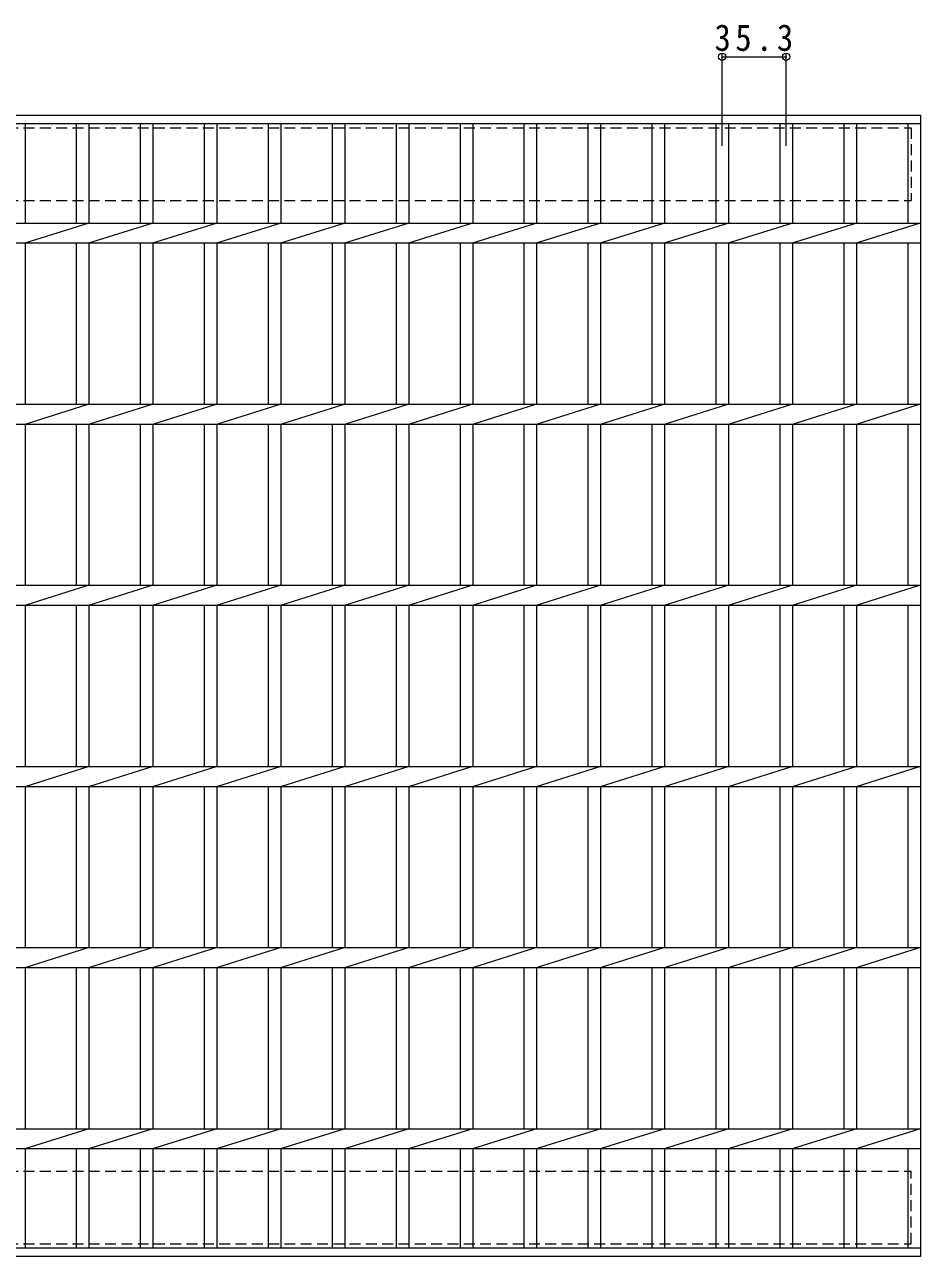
# Model space of a CAD drawing. Units: millimetres, scale not verified. Extents: x -838 to 851, y -688 to 647.
# Drawn here: x -335 to 159, y -133 to 547 of the extents above; entities that cross this region are included whole.
import ezdxf

# ---------------------------------------------------------------- set-up
doc = ezdxf.new("R2010")
doc.units = ezdxf.units.MM
doc.header["$LTSCALE"] = 5
doc.header["$PDMODE"] = 32
doc.header["$PDSIZE"] = 4
doc.linetypes.add('DASHED1', pattern=[1.8, 1.2, -0.6])
for name, color, linetype, lineweight in [('B-1', 2, 'Continuous', 9), ('B-2', 3, 'Continuous', 9), ('B-4', 7, 'Continuous', 9)]:
    doc.layers.add(name, color=color, linetype=linetype, lineweight=lineweight)
doc.styles.add('ＭＳ ゴシック', font='')
doc.styles.get('ＭＳ ゴシック').set_extended_font_data('MS Gothic')

msp = doc.modelspace()

# ---------------------------------------------------------------- linework, layer by layer
at = {"layer": 'B-1', "linetype": 'DASHED1'}
for p, q in [((-831.098, 450.016), (153.901, 450.016)), ((-831.098, -85.983), (153.901, -85.983))]:
    msp.add_line(p, q, dxfattribs=at)
for points in [[(-831.098, 490.017), (153.901, 490.017), (153.901, 450.016)], [(-831.098, -125.983), (153.901, -125.983), (153.901, -85.983)]]:
    msp.add_lwpolyline(points, dxfattribs=at)
at = {"layer": 'B-2'}
for p, q in [((-836.098, 497.016), (158.901, 497.016)), ((158.901, 497.016), (158.901, -132.983)), ((-836.098, 492.517), (158.901, 492.517)), ((-335.298, 492.517), (-335.298, 437.517)), ((-306.998, 492.517), (-306.998, 437.517)), ((-299.998, 492.517), (-299.998, 437.517)), ((-271.698, 492.517), (-271.698, 437.517)), ((-264.698, 492.517), (-264.698, 437.517)), ((-236.397, 492.517), (-236.397, 437.517)), ((-229.398, 492.517), (-229.398, 437.517)), ((-201.097, 492.517), (-201.097, 437.517)), ((-194.097, 492.517), (-194.097, 437.517)), ((-165.797, 492.517), (-165.797, 437.517)), ((-158.797, 492.517), (-158.797, 437.517)), ((-130.497, 492.517), (-130.497, 437.517)), ((-123.497, 492.517), (-123.497, 437.517)), ((-95.197, 492.517), (-95.197, 437.517)), ((-88.197, 492.517), (-88.197, 437.517)), ((-59.897, 492.517), (-59.897, 437.517)), ((-52.897, 492.517), (-52.897, 437.517)), ((-24.597, 492.517), (-24.597, 437.517)), ((-17.597, 492.517), (-17.597, 437.517)), ((10.703, 492.517), (10.703, 437.517)), ((17.703, 492.517), (17.703, 437.517)), ((46.004, 492.517), (46.004, 437.517)), ((53.004, 492.517), (53.004, 437.517)), ((81.304, 492.517), (81.304, 437.517)), ((88.304, 492.517), (88.304, 437.517)), ((116.604, 492.517), (116.604, 437.517)), ((123.604, 492.517), (123.604, 437.517)), ((151.901, 492.517), (151.901, 437.517)), ((-836.098, 437.517), (158.901, 437.517)), ((-335.298, 426.517), (-300.398, 437.517)), ((-299.998, 426.517), (-265.098, 437.517)), ((-264.698, 426.517), (-229.798, 437.517)), ((-229.398, 426.517), (-194.498, 437.517)), ((-194.097, 426.517), (-159.198, 437.517)), ((-158.797, 426.517), (-123.897, 437.517)), ((-123.497, 426.517), (-88.597, 437.517)), ((-88.197, 426.517), (-53.297, 437.517)), ((-52.897, 426.517), (-17.997, 437.517)), ((-17.597, 426.517), (17.303, 437.517)), ((17.703, 426.517), (52.603, 437.517)), ((53.004, 426.517), (87.903, 437.517)), ((88.304, 426.517), (123.203, 437.517)), ((123.604, 426.517), (158.504, 437.517)), ((-836.098, 426.517), (158.901, 426.517)), ((-335.298, 426.517), (-335.298, 337.516)), ((-306.998, 426.517), (-306.998, 337.516)), ((-299.998, 426.517), (-299.998, 337.516)), ((-271.698, 426.517), (-271.698, 337.516)), ((-264.698, 426.517), (-264.698, 337.516)), ((-236.397, 426.517), (-236.397, 337.516)), ((-229.398, 426.517), (-229.398, 337.516)), ((-201.097, 426.517), (-201.097, 337.516)), ((-194.097, 426.517), (-194.097, 337.516)), ((-165.797, 426.517), (-165.797, 337.516)), ((-158.797, 426.517), (-158.797, 337.516)), ((-130.497, 426.517), (-130.497, 337.516)), ((-123.497, 426.517), (-123.497, 337.516)), ((-95.197, 426.517), (-95.197, 337.516)), ((-88.197, 426.517), (-88.197, 337.516)), ((-59.897, 426.517), (-59.897, 337.516)), ((-52.897, 426.517), (-52.897, 337.516)), ((-24.597, 426.517), (-24.597, 337.516)), ((-17.597, 426.517), (-17.597, 337.516)), ((10.703, 426.517), (10.703, 337.516)), ((17.703, 426.517), (17.703, 337.516)), ((46.004, 426.517), (46.004, 337.516)), ((53.004, 426.517), (53.004, 337.516)), ((81.304, 426.517), (81.304, 337.516)), ((88.304, 426.517), (88.304, 337.516)), ((116.604, 426.517), (116.604, 337.516)), ((123.604, 426.517), (123.604, 337.516)), ((151.901, 426.517), (151.901, 337.516)), ((-836.098, 337.516), (158.901, 337.516)), ((-335.298, 326.517), (-300.398, 337.517)), ((-299.998, 326.517), (-265.098, 337.517)), ((-264.698, 326.517), (-229.798, 337.517)), ((-229.398, 326.517), (-194.498, 337.517)), ((-194.097, 326.517), (-159.198, 337.517)), ((-158.797, 326.517), (-123.897, 337.517)), ((-123.497, 326.517), (-88.597, 337.517)), ((-88.197, 326.517), (-53.297, 337.517)), ((-52.897, 326.517), (-17.997, 337.517)), ((-17.597, 326.517), (17.303, 337.517)), ((17.703, 326.517), (52.603, 337.517)), ((53.004, 326.517), (87.903, 337.517)), ((88.304, 326.517), (123.203, 337.517)), ((123.604, 326.517), (158.504, 337.517)), ((-836.098, 326.516), (158.901, 326.516)), ((-335.298, 326.516), (-335.298, 237.516)), ((-306.998, 326.516), (-306.998, 237.516)), ((-299.998, 326.516), (-299.998, 237.516)), ((-271.698, 326.516), (-271.698, 237.516)), ((-264.698, 326.516), (-264.698, 237.516)), ((-236.397, 326.516), (-236.397, 237.516)), ((-229.398, 326.516), (-229.398, 237.516)), ((-201.097, 326.516), (-201.097, 237.516)), ((-194.097, 326.516), (-194.097, 237.516)), ((-165.797, 326.516), (-165.797, 237.516)), ((-158.797, 326.516), (-158.797, 237.516)), ((-130.497, 326.516), (-130.497, 237.516)), ((-123.497, 326.516), (-123.497, 237.516)), ((-95.197, 326.516), (-95.197, 237.516)), ((-88.197, 326.516), (-88.197, 237.516)), ((-59.897, 326.516), (-59.897, 237.516)), ((-52.897, 326.516), (-52.897, 237.516)), ((-24.597, 326.516), (-24.597, 237.516)), ((-17.597, 326.516), (-17.597, 237.516)), ((10.703, 326.516), (10.703, 237.516)), ((17.703, 326.516), (17.703, 237.516)), ((46.004, 326.516), (46.004, 237.516)), ((53.004, 326.516), (53.004, 237.516)), ((81.304, 326.516), (81.304, 237.516)), ((88.304, 326.516), (88.304, 237.516)), ((116.604, 326.516), (116.604, 237.516)), ((123.604, 326.516), (123.604, 237.516)), ((151.901, 326.516), (151.901, 237.516)), ((-836.098, 237.516), (158.901, 237.516)), ((-335.298, 226.517), (-300.398, 237.517)), ((-299.998, 226.517), (-265.098, 237.517)), ((-264.698, 226.517), (-229.798, 237.517)), ((-229.398, 226.517), (-194.498, 237.517)), ((-194.097, 226.517), (-159.198, 237.517)), ((-158.797, 226.517), (-123.897, 237.517)), ((-123.497, 226.517), (-88.597, 237.517)), ((-88.197, 226.517), (-53.297, 237.517)), ((-52.897, 226.517), (-17.997, 237.517)), ((-17.597, 226.517), (17.303, 237.517)), ((17.703, 226.517), (52.603, 237.517)), ((53.004, 226.517), (87.903, 237.517)), ((88.304, 226.517), (123.203, 237.517)), ((123.604, 226.517), (158.504, 237.517)), ((-836.098, 226.516), (158.901, 226.516)), ((-335.298, 226.516), (-335.298, 137.516)), ((-306.998, 226.516), (-306.998, 137.516)), ((-299.998, 226.516), (-299.998, 137.516)), ((-271.698, 226.516), (-271.698, 137.516)), ((-264.698, 226.516), (-264.698, 137.516)), ((-236.397, 226.516), (-236.397, 137.516)), ((-229.398, 226.516), (-229.398, 137.516)), ((-201.097, 226.516), (-201.097, 137.516)), ((-194.097, 226.516), (-194.097, 137.516)), ((-165.797, 226.516), (-165.797, 137.516)), ((-158.797, 226.516), (-158.797, 137.516)), ((-130.497, 226.516), (-130.497, 137.516)), ((-123.497, 226.516), (-123.497, 137.516)), ((-95.197, 226.516), (-95.197, 137.516)), ((-88.197, 226.516), (-88.197, 137.516)), ((-59.897, 226.516), (-59.897, 137.516)), ((-52.897, 226.516), (-52.897, 137.516)), ((-24.597, 226.516), (-24.597, 137.516)), ((-17.597, 226.516), (-17.597, 137.516)), ((10.703, 226.516), (10.703, 137.516)), ((17.703, 226.516), (17.703, 137.516)), ((46.004, 226.516), (46.004, 137.516)), ((53.004, 226.516), (53.004, 137.516)), ((81.304, 226.516), (81.304, 137.516)), ((88.304, 226.516), (88.304, 137.516)), ((116.604, 226.516), (116.604, 137.516)), ((123.604, 226.516), (123.604, 137.516)), ((151.901, 226.516), (151.901, 137.516)), ((-836.098, 137.516), (158.901, 137.516)), ((-335.298, 126.517), (-300.398, 137.517)), ((-299.998, 126.517), (-265.098, 137.517)), ((-264.698, 126.517), (-229.798, 137.517)), ((-229.398, 126.517), (-194.498, 137.517)), ((-194.097, 126.517), (-159.198, 137.517)), ((-158.797, 126.517), (-123.897, 137.517)), ((-123.497, 126.517), (-88.597, 137.517)), ((-88.197, 126.517), (-53.297, 137.517)), ((-52.897, 126.517), (-17.997, 137.517)), ((-17.597, 126.517), (17.303, 137.517)), ((17.703, 126.517), (52.603, 137.517)), ((53.004, 126.517), (87.903, 137.517)), ((88.304, 126.517), (123.203, 137.517)), ((123.604, 126.517), (158.504, 137.517)), ((-836.098, 126.516), (158.901, 126.516)), ((-335.298, 126.516), (-335.298, 37.516)), ((-306.998, 126.516), (-306.998, 37.516)), ((-299.998, 126.516), (-299.998, 37.516)), ((-271.698, 126.516), (-271.698, 37.516)), ((-264.698, 126.516), (-264.698, 37.516)), ((-236.397, 126.516), (-236.397, 37.516)), ((-229.398, 126.516), (-229.398, 37.516)), ((-201.097, 126.516), (-201.097, 37.516)), ((-194.097, 126.516), (-194.097, 37.516)), ((-165.797, 126.516), (-165.797, 37.516)), ((-158.797, 126.516), (-158.797, 37.516)), ((-130.497, 126.516), (-130.497, 37.516)), ((-123.497, 126.516), (-123.497, 37.516)), ((-95.197, 126.516), (-95.197, 37.516)), ((-88.197, 126.516), (-88.197, 37.516)), ((-59.897, 126.516), (-59.897, 37.516)), ((-52.897, 126.516), (-52.897, 37.516)), ((-24.597, 126.516), (-24.597, 37.516)), ((-17.597, 126.516), (-17.597, 37.516)), ((10.703, 126.516), (10.703, 37.516)), ((17.703, 126.516), (17.703, 37.516)), ((46.004, 126.516), (46.004, 37.516)), ((53.004, 126.516), (53.004, 37.516)), ((81.304, 126.516), (81.304, 37.516)), ((88.304, 126.516), (88.304, 37.516)), ((116.604, 126.516), (116.604, 37.516)), ((123.604, 126.516), (123.604, 37.516)), ((151.901, 126.516), (151.901, 37.516)), ((-836.098, 37.516), (158.901, 37.516)), ((-335.298, 26.517), (-300.398, 37.517)), ((-299.998, 26.517), (-265.098, 37.517)), ((-264.698, 26.517), (-229.798, 37.517)), ((-229.398, 26.517), (-194.498, 37.517)), ((-194.097, 26.517), (-159.198, 37.517)), ((-158.797, 26.517), (-123.897, 37.517)), ((-123.497, 26.517), (-88.597, 37.517)), ((-88.197, 26.517), (-53.297, 37.517)), ((-52.897, 26.517), (-17.997, 37.517)), ((-17.597, 26.517), (17.303, 37.517)), ((17.703, 26.517), (52.603, 37.517)), ((53.004, 26.517), (87.903, 37.517)), ((88.304, 26.517), (123.203, 37.517)), ((123.604, 26.517), (158.504, 37.517)), ((-836.098, 26.517), (158.901, 26.517)), ((-335.298, 26.517), (-335.298, -62.484)), ((-306.998, 26.517), (-306.998, -62.484)), ((-299.998, 26.517), (-299.998, -62.484)), ((-271.698, 26.517), (-271.698, -62.484)), ((-264.698, 26.517), (-264.698, -62.484)), ((-236.397, 26.517), (-236.397, -62.484)), ((-229.398, 26.517), (-229.398, -62.484)), ((-201.097, 26.517), (-201.097, -62.484)), ((-194.097, 26.517), (-194.097, -62.484)), ((-165.797, 26.517), (-165.797, -62.484)), ((-158.797, 26.517), (-158.797, -62.484)), ((-130.497, 26.517), (-130.497, -62.484)), ((-123.497, 26.517), (-123.497, -62.484)), ((-95.197, 26.517), (-95.197, -62.484)), ((-88.197, 26.517), (-88.197, -62.484)), ((-59.897, 26.517), (-59.897, -62.484)), ((-52.897, 26.517), (-52.897, -62.484)), ((-24.597, 26.517), (-24.597, -62.484)), ((-17.597, 26.517), (-17.597, -62.484)), ((10.703, 26.517), (10.703, -62.484)), ((17.703, 26.517), (17.703, -62.484)), ((46.004, 26.517), (46.004, -62.484)), ((53.004, 26.517), (53.004, -62.484)), ((81.304, 26.517), (81.304, -62.484)), ((88.304, 26.517), (88.304, -62.484)), ((116.604, 26.517), (116.604, -62.484)), ((123.604, 26.517), (123.604, -62.484)), ((151.901, 26.517), (151.901, -62.484)), ((-836.098, -62.484), (158.901, -62.484)), ((-335.298, -73.483), (-300.398, -62.483)), ((-299.998, -73.483), (-265.098, -62.483)), ((-264.698, -73.483), (-229.798, -62.483)), ((-229.398, -73.483), (-194.498, -62.483)), ((-194.097, -73.483), (-159.198, -62.483)), ((-158.797, -73.483), (-123.897, -62.483)), ((-123.497, -73.483), (-88.597, -62.483)), ((-88.197, -73.483), (-53.297, -62.483)), ((-52.897, -73.483), (-17.997, -62.483)), ((-17.597, -73.483), (17.303, -62.483)), ((17.703, -73.483), (52.603, -62.483)), ((53.004, -73.483), (87.903, -62.483)), ((88.304, -73.483), (123.203, -62.483)), ((123.604, -73.483), (158.504, -62.483)), ((-836.098, -73.483), (158.901, -73.483)), ((-335.298, -73.483), (-335.298, -128.483)), ((-306.998, -73.483), (-306.998, -128.483)), ((-299.998, -73.483), (-299.998, -128.483)), ((-271.698, -73.483), (-271.698, -128.483)), ((-264.698, -73.483), (-264.698, -128.483)), ((-236.397, -73.483), (-236.397, -128.483)), ((-229.398, -73.483), (-229.398, -128.483)), ((-201.097, -73.483), (-201.097, -128.483)), ((-194.097, -73.483), (-194.097, -128.483)), ((-165.797, -73.483), (-165.797, -128.483)), ((-158.797, -73.483), (-158.797, -128.483)), ((-130.497, -73.483), (-130.497, -128.483)), ((-123.497, -73.483), (-123.497, -128.483)), ((-95.197, -73.483), (-95.197, -128.483)), ((-88.197, -73.483), (-88.197, -128.483)), ((-59.897, -73.483), (-59.897, -128.483)), ((-52.897, -73.483), (-52.897, -128.483)), ((-24.597, -73.483), (-24.597, -128.483)), ((-17.597, -73.483), (-17.597, -128.483)), ((10.703, -73.483), (10.703, -128.483)), ((17.703, -73.483), (17.703, -128.483)), ((46.004, -73.483), (46.004, -128.483)), ((53.004, -73.483), (53.004, -128.483)), ((81.304, -73.483), (81.304, -128.483)), ((88.304, -73.483), (88.304, -128.483)), ((116.604, -73.483), (116.604, -128.483)), ((123.604, -73.483), (123.604, -128.483)), ((151.901, -73.483), (151.901, -128.483)), ((158.901, -128.483), (-836.098, -128.483)), ((158.901, -132.983), (-836.098, -132.983))]:
    msp.add_line(p, q, dxfattribs=at)
at = {"layer": 'B-4'}
for p, q in [((49.503, 480.122), (49.503, 530.849)), ((84.804, 480.122), (84.804, 530.849)), ((49.503, 529.349), (84.804, 529.349))]:
    msp.add_line(p, q, dxfattribs=at)
for p in [(49.503, 529.349), (84.804, 529.349)]:
    msp.add_point(p, dxfattribs=at)

# ---------------------------------------------------------------- texts
at = {"layer": 'B-4', "color": 2, "insert": (45.278, 532.349), "char_height": 14.66, "attachment_point": 7, "style": 'ＭＳ ゴシック'}
msp.add_mtext('\\T1.28;\\W0.9;35.3', dxfattribs=at)

doc.saveas('drawing.dxf')
